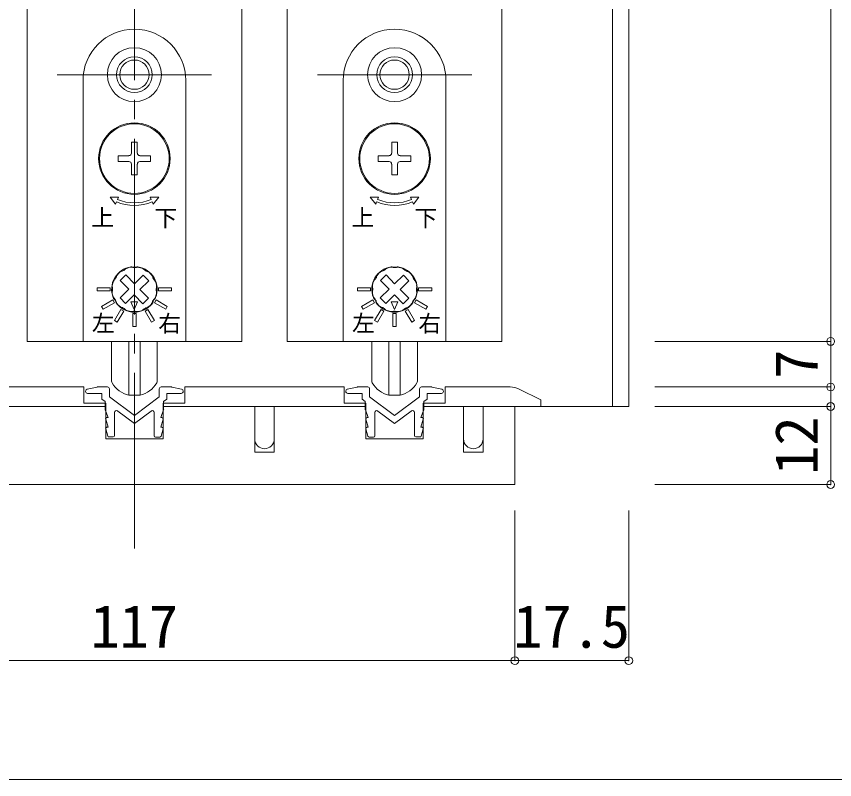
# Model space of a CAD drawing. Units: millimetres on the paper, enlarged 10 times, with parts at other scales. Extents: x -2000 to 2000, y -1385 to 1385.
# Drawn here: x -869.2 to -449.8, y -67.5 to 323.6 of the extents above; entities that cross this region are included whole.
import ezdxf
from ezdxf.enums import TextEntityAlignment as Align

# ---------------------------------------------------------------- set-up
doc = ezdxf.new("R2010")
doc.units = ezdxf.units.MM
doc.header["$LTSCALE"] = 10
doc.header["$PDMODE"] = 32
doc.header["$PDSIZE"] = 4
doc.linetypes.add('CHAIN2', pattern=[12, 9, -1, 1, -1])
doc.linetypes.add('USER1', pattern=[19.05, 12.7, -6.35])
for name, color, linetype, lineweight in [('1-0_H-SYM', 7, 'Continuous', 20), ('1-1_0', 7, 'Continuous', 20), ('2-0_18', 7, 'Continuous', 18)]:
    doc.layers.add(name, color=color, linetype=linetype, lineweight=lineweight)
doc.styles.add('ＭＳ ゴシック', font='')
doc.styles.get('ＭＳ ゴシック').set_extended_font_data('MS Gothic')

msp = doc.modelspace()

# ---------------------------------------------------------------- linework, layer by layer
at = {"layer": '1-0_H-SYM'}
msp.add_line((380, -67.5), (-1950, -67.5), dxfattribs=at)
at = {"layer": '1-1_0'}
msp.add_lwpolyline([(380, -67.5), (-1950, -67.5), (-1950, 1335)], dxfattribs=at)
at = {"layer": '2-0_18', "color": 4, "linetype": 'CHAIN2', "lineweight": 9}
msp.add_line((-808.67, 1100.84), (-808.67, 50.35), dxfattribs=at)
at = {"layer": '2-0_18', "color": 4, "lineweight": 9}
for p, q in [((-451.86, 157.02), (-451.86, 920.84)), ((-451.86, 157.02), (-542, 157.02)), ((-451.86, 157.02), (-451.86, 133.68)), ((-451.86, 133.68), (-542, 133.68)), ((-451.86, 133.68), (-451.86, 123.68)), ((-451.86, 123.68), (-542, 123.68)), ((-451.86, 123.68), (-451.86, 83.68)), ((-451.86, 83.68), (-542, 83.68)), ((-613.7, 70.35), (-613.7, -6.53)), ((-613.7, 70.35), (-613.7, -6.53)), ((-555.33, 70.35), (-555.33, -6.53)), ((-1003.63, -6.53), (-613.7, -6.53)), ((-613.7, -6.53), (-555.33, -6.53))]:
    msp.add_line(p, q, dxfattribs=at)
at = {"layer": '2-0_18', "lineweight": 20}
for p, q in [((-863.67, 575.35), (-863.67, 157.02)), ((-753.67, 575.35), (-753.67, 157.02)), ((-730.33, 575.35), (-730.33, 157.02)), ((-620.33, 575.35), (-620.33, 157.02)), ((-563.67, 575.35), (-563.67, 123.68)), ((-555.33, 575.35), (-555.33, 123.68)), ((-863.67, 157.02), (-753.67, 157.02)), ((-730.33, 157.02), (-620.33, 157.02)), ((-916.16, 133.68), (-842.56, 133.68)), ((-833.67, 131.35), (-833.67, 131.55)), ((-827.78, 133.66), (-832.88, 132.53)), ((-832.67, 130.35), (-829.22, 130.35)), ((-829.22, 130.35), (-825.33, 130.35)), ((-827.56, 133.68), (-822.45, 133.68)), ((-821.45, 132.68), (-821.45, 128.68)), ((-795.89, 132.68), (-795.89, 128.68)), ((-789.78, 133.68), (-794.89, 133.68)), ((-788.11, 130.35), (-792, 130.35)), ((-792, 127.43), (-792, 130.35)), ((-789.56, 133.66), (-784.45, 132.53)), ((-784.67, 130.35), (-788.11, 130.35)), ((-783.67, 131.55), (-783.67, 131.35)), ((-782.83, 125.35), (-782.83, 133.68)), ((-701.17, 133.68), (-782.83, 133.68)), ((-700.33, 131.55), (-700.33, 131.35)), ((-694.44, 133.66), (-699.55, 132.53)), ((-699.33, 130.35), (-695.89, 130.35)), ((-695.89, 130.35), (-692, 130.35)), ((-694.22, 133.68), (-689.11, 133.68)), ((-692, 127.43), (-692, 130.35)), ((-688.11, 132.68), (-688.11, 128.68)), ((-662.56, 132.68), (-662.56, 128.68)), ((-656.44, 133.68), (-661.56, 133.68)), ((-654.78, 130.35), (-658.67, 130.35)), ((-656.23, 133.66), (-651.12, 132.53)), ((-651.33, 130.35), (-654.78, 130.35)), ((-650.33, 131.35), (-650.33, 131.55)), ((-616.03, 133.68), (-649.5, 133.68)), ((-825.33, 127.43), (-823.67, 126.18)), ((-823.67, 122.14), (-823.67, 126.18)), ((-821.45, 128.68), (-808.67, 119.1)), ((-808.67, 119.1), (-795.89, 128.68)), ((-792, 127.43), (-793.67, 126.18)), ((-793.67, 122.14), (-793.67, 126.18)), ((-692, 127.43), (-690.33, 126.18)), ((-690.33, 122.14), (-690.33, 126.18)), ((-675.33, 119.1), (-688.11, 128.68)), ((-662.56, 128.68), (-675.33, 119.1)), ((-658.67, 127.43), (-660.33, 126.18)), ((-660.33, 122.14), (-660.33, 126.18)), ((-823.67, 123.68), (-927, 123.68)), ((-854, 123.68), (-870.33, 123.68)), ((-823.33, 123.68), (-844, 123.68)), ((-823.63, 121.91), (-822.18, 118.05)), ((-793.71, 121.91), (-795.17, 118.02)), ((-794, 123.68), (-747, 123.68)), ((-742, 123.68), (-794, 123.68)), ((-690.33, 123.68), (-794, 123.68)), ((-793.96, 125.35), (-782.83, 125.35)), ((-747, 123.68), (-747, 100.35)), ((-742, 123.68), (-690, 123.68)), ((-690, 123.68), (-737, 123.68)), ((-690.29, 121.91), (-688.83, 118.02)), ((-660.38, 121.91), (-661.82, 118.05)), ((-660.67, 123.68), (-640, 123.68)), ((-555.33, 123.68), (-660.67, 123.68)), ((-630, 123.68), (-613.67, 123.68)), ((-630, 123.68), (-630, 100.35)), ((-613.67, 123.68), (-600.33, 123.68)), ((-613.67, 83.68), (-613.67, 123.68)), ((-822.74, 118.05), (-822.18, 118.05)), ((-818.83, 108.72), (-818.83, 120.56)), ((-808.67, 114.93), (-817.23, 121.36)), ((-808.67, 114.93), (-800.1, 121.36)), ((-798.5, 108.68), (-798.5, 120.56)), ((-794.56, 118.02), (-795.17, 118.02)), ((-689.44, 118.02), (-688.83, 118.02)), ((-685.5, 108.68), (-685.5, 120.56)), ((-675.33, 114.93), (-683.9, 121.36)), ((-675.33, 114.93), (-666.77, 121.36)), ((-665.17, 108.72), (-665.17, 120.56)), ((-661.26, 118.05), (-661.82, 118.05)), ((-823.38, 117.19), (-822.13, 113.05)), ((-793.93, 117.16), (-795.17, 113.02)), ((-690.08, 117.16), (-688.83, 113.02)), ((-660.63, 117.19), (-661.87, 113.05)), ((-822.28, 108.53), (-823.38, 112.19)), ((-822.74, 113.05), (-822.13, 113.05)), ((-794.56, 113.02), (-795.17, 113.02)), ((-795.03, 108.49), (-793.93, 112.16)), ((-688.98, 108.49), (-690.08, 112.16)), ((-689.44, 113.02), (-688.83, 113.02)), ((-661.26, 113.05), (-661.87, 113.05)), ((-661.73, 108.53), (-660.63, 112.19)), ((-821.64, 108.05), (-819.5, 108.05)), ((-795.66, 108.02), (-797.83, 108.02)), ((-688.34, 108.02), (-686.17, 108.02)), ((-662.36, 108.05), (-664.5, 108.05)), ((-808.67, 83.68), (-1003.67, 83.68)), ((-808.67, 83.68), (-613.67, 83.68))]:
    msp.add_line(p, q, dxfattribs=at)
at = {"layer": '2-0_18', "color": 2, "linetype": 'USER1'}
for p, q in [((-848.17, 293.68), (-769.17, 293.68)), ((-714.83, 293.68), (-635.83, 293.68))]:
    msp.add_line(p, q, dxfattribs=at)
at = {"layer": '2-0_18'}
for p, q in [((-835, 290.68), (-835, 157.02)), ((-782.33, 157.02), (-782.33, 290.68)), ((-701.67, 290.68), (-701.67, 157.02)), ((-649, 157.02), (-649, 290.68)), ((-807.17, 259.02), (-810.17, 259.02)), ((-810.17, 253.52), (-810.17, 259.02)), ((-807.17, 253.52), (-807.17, 259.02)), ((-673.83, 259.02), (-676.83, 259.02)), ((-676.83, 253.52), (-676.83, 259.02)), ((-673.83, 253.52), (-673.83, 259.02)), ((-800.33, 252.18), (-805.83, 252.18)), ((-800.33, 252.18), (-800.33, 249.18)), ((-667, 252.18), (-672.5, 252.18)), ((-667, 252.18), (-667, 249.18)), ((-811.5, 249.18), (-817, 249.18)), ((-810.17, 242.35), (-810.17, 247.85)), ((-807.17, 242.35), (-807.17, 247.85)), ((-800.33, 249.18), (-805.83, 249.18)), ((-678.17, 249.18), (-683.67, 249.18)), ((-676.83, 242.35), (-676.83, 247.85)), ((-673.83, 242.35), (-673.83, 247.85)), ((-667, 249.18), (-672.5, 249.18)), ((-807.17, 242.35), (-810.17, 242.35)), ((-673.83, 242.35), (-676.83, 242.35)), ((-808.63, 186.51), (-804.1, 190.94)), ((-675.3, 186.51), (-670.77, 190.94)), ((-811.5, 183.72), (-815.92, 188.25)), ((-678.16, 183.72), (-682.59, 188.25)), ((-816.03, 179.3), (-811.5, 183.72)), ((-813.24, 176.43), (-808.7, 180.86)), ((-804.28, 176.32), (-808.7, 180.86)), ((-682.7, 179.3), (-678.16, 183.72)), ((-679.9, 176.43), (-675.37, 180.86)), ((-670.95, 176.32), (-675.37, 180.86)), ((-813.24, 176.43), (-816.03, 179.3)), ((-801.42, 179.12), (-804.28, 176.32)), ((-679.9, 176.43), (-682.7, 179.3)), ((-668.08, 179.12), (-670.95, 176.32)), ((-835, 157.02), (-782.33, 157.02)), ((-820.33, 136.57), (-820.33, 157.02)), ((-811.58, 157.02), (-811.58, 129.51)), ((-805.75, 157.02), (-805.75, 129.51)), ((-797, 157.02), (-797, 136.57)), ((-701.67, 157.02), (-649, 157.02)), ((-687, 136.57), (-687, 157.02)), ((-678.25, 157.02), (-678.25, 129.51)), ((-672.42, 157.02), (-672.42, 129.51)), ((-663.67, 157.02), (-663.67, 136.57)), ((-811.58, 129.51), (-805.75, 129.51)), ((-678.25, 129.51), (-672.42, 129.51))]:
    msp.add_line(p, q, dxfattribs=at)
for points in [[(-811.5, 252.18), (-817, 252.18), (-817, 249.18)], [(-678.17, 252.18), (-683.67, 252.18), (-683.67, 249.18)], [(-817.34, 229.74), (-816.83, 230.98), (-821.16, 230.98), (-818.36, 227.28), (-817.85, 228.51)], [(-799.48, 228.51), (-798.97, 227.28), (-796.18, 230.98), (-800.5, 230.98), (-799.99, 229.74)], [(-684.01, 229.74), (-683.5, 230.98), (-687.83, 230.98), (-685.03, 227.28), (-684.52, 228.51)], [(-666.15, 228.51), (-665.64, 227.28), (-662.84, 230.98), (-667.17, 230.98), (-666.66, 229.74)], [(-808.63, 186.51), (-813.06, 191.05), (-815.92, 188.25)], [(-801.42, 179.12), (-805.84, 183.65), (-801.31, 188.07), (-804.1, 190.94)], [(-675.3, 186.51), (-679.72, 191.05), (-682.59, 188.25)], [(-668.08, 179.12), (-672.51, 183.65), (-667.97, 188.07), (-670.77, 190.94)]]:
    msp.add_lwpolyline(points, dxfattribs=at)
for points in [[(-827.67, 182.85), (-821, 182.85), (-821, 184.52), (-827.67, 184.52)], [(-789.67, 184.52), (-796.33, 184.52), (-796.33, 182.85), (-789.67, 182.85)], [(-694.33, 182.85), (-687.67, 182.85), (-687.67, 184.52), (-694.33, 184.52)], [(-656.33, 184.52), (-663, 184.52), (-663, 182.85), (-656.33, 182.85)], [(-824.71, 173.46), (-818.93, 176.8), (-819.77, 178.24), (-825.54, 174.91)], [(-808.79, 173.35), (-807.08, 177.33), (-810.41, 177.37)], [(-791.8, 174.91), (-797.57, 178.24), (-798.4, 176.8), (-792.63, 173.46)], [(-691.37, 173.46), (-685.6, 176.8), (-686.43, 178.24), (-692.21, 174.91)], [(-675.46, 173.35), (-673.75, 177.33), (-677.08, 177.37)], [(-658.46, 174.91), (-664.24, 178.24), (-665.07, 176.8), (-659.3, 173.46)], [(-817.45, 166.81), (-814.11, 172.59), (-815.56, 173.42), (-818.89, 167.65)], [(-798.45, 167.65), (-801.78, 173.42), (-803.22, 172.59), (-799.89, 166.81)], [(-684.11, 166.81), (-680.78, 172.59), (-682.22, 173.42), (-685.56, 167.65)], [(-665.11, 167.65), (-668.45, 173.42), (-669.89, 172.59), (-666.56, 166.81)], [(-807.83, 171.35), (-809.5, 171.35), (-809.5, 164.68), (-807.83, 164.68)], [(-674.5, 171.35), (-676.17, 171.35), (-676.17, 164.68), (-674.5, 164.68)]]:
    msp.add_lwpolyline(points, close=True, dxfattribs=at)
at = {"layer": '2-0_18', "lineweight": 20}
for points in [[(-867.97, 133.68), (-834.5, 133.68), (-834.5, 125.35), (-823.33, 125.35), (-823.33, 107.02), (-794, 107.02), (-794, 125.35)], [(-825.33, 127.43), (-825.33, 129.11), (-825.33, 130.35)], [(-690.04, 125.35), (-701.17, 125.35), (-701.17, 133.68)], [(-649.5, 133.68), (-649.5, 125.35), (-660.67, 125.35), (-660.67, 107.02), (-690, 107.02), (-690, 125.35)], [(-658.67, 127.43), (-658.67, 129.11), (-658.67, 130.35)], [(-600.33, 123.68), (-600.33, 127.02), (-611.56, 132.63)], [(-792, 123.68), (-778.67, 123.68), (-762.33, 123.68)], [(-737, 123.68), (-737, 100.35), (-747, 100.35)], [(-692, 123.68), (-705.33, 123.68), (-721.67, 123.68)], [(-640, 123.68), (-640, 100.35), (-630, 100.35)]]:
    msp.add_lwpolyline(points, dxfattribs=at)
at = {"layer": '2-0_18'}
for centre, radius in [((-808.67, 293.68), 13.83), ((-675.33, 293.68), 13.83), ((-808.67, 293.68), 9.17), ((-675.33, 293.68), 9.17), ((-808.67, 293.68), 7.5), ((-675.33, 293.68), 7.5), ((-808.67, 250.68), 18.33), ((-808.67, 250.68), 17.83), ((-675.33, 250.68), 18.33), ((-675.33, 250.68), 17.83)]:
    msp.add_circle(centre, radius, dxfattribs=at)
for centre, radius, start, end in [((-808.67, 290.68), 26.33, 0, 180), ((-675.33, 290.68), 26.33, 0, 180), ((-811.5, 253.52), 1.33, 270, 360), ((-805.83, 253.52), 1.33, 180, 270), ((-678.17, 253.52), 1.33, 270, 360), ((-672.5, 253.52), 1.33, 180, 270), ((-811.5, 247.85), 1.33, 360, 90), ((-805.83, 247.85), 1.33, 90, 180), ((-678.17, 247.85), 1.33, 360, 90), ((-672.5, 247.85), 1.33, 90, 180), ((-808.67, 250.68), 24, 247.5, 292.5), ((-808.67, 250.68), 22.67, 247.5, 292.5), ((-675.33, 250.68), 24, 247.5, 292.5), ((-675.33, 250.68), 22.67, 247.5, 292.5), ((-808.67, 183.68), 11.67, 98.903, 201.097), ((-813.96, 189.9), 3.33, 99.8787, 130.4243), ((-808.67, 183.68), 11.17, 116.9003, 121.6983), ((-811.22, 191.44), 3.33, 108.1743, 138.72), ((-808.67, 183.68), 11.5, 100.4243, 108.1743), ((-810.15, 191.72), 3.33, 69.8787, 100.4243), ((-810.11, 192.91), 2.33, 72.6114, 98.903), ((-808.67, 197.52), 2.5, 252.6114, 287.3886), ((-808.67, 183.68), 11.17, 86.9003, 91.6983), ((-806.99, 191.68), 3.33, 78.1743, 108.72), ((-807.22, 192.91), 2.33, 81.097, 107.3886), ((-808.67, 183.68), 11.67, 338.903, 81.097), ((-808.67, 183.68), 11.5, 70.4243, 78.1743), ((-805.93, 191.38), 3.33, 39.8787, 70.4243), ((-808.67, 183.68), 11.17, 56.9003, 61.6983), ((-803.22, 189.77), 3.33, 48.1743, 78.72), ((-675.33, 183.68), 11.67, 98.903, 201.097), ((-680.63, 189.9), 3.33, 99.8787, 130.4243), ((-675.33, 183.68), 11.17, 116.9003, 121.6983), ((-677.88, 191.44), 3.33, 108.1743, 138.72), ((-675.33, 183.68), 11.5, 100.4243, 108.1743), ((-676.81, 191.72), 3.33, 69.8787, 100.4243), ((-676.78, 192.91), 2.33, 72.6114, 98.903), ((-675.33, 197.52), 2.5, 252.6114, 287.3886), ((-675.33, 183.68), 11.17, 86.9003, 91.6983), ((-673.66, 191.68), 3.33, 78.1743, 108.72), ((-673.89, 192.91), 2.33, 81.097, 107.3886), ((-675.33, 183.68), 11.67, 338.903, 81.097), ((-675.33, 183.68), 11.5, 70.4243, 78.1743), ((-672.6, 191.38), 3.33, 39.8787, 70.4243), ((-675.33, 183.68), 11.17, 56.9003, 61.6983), ((-669.89, 189.77), 3.33, 48.1743, 78.72), ((-816.36, 186.42), 3.33, 129.8787, 160.4243), ((-808.67, 183.68), 11.17, 146.9003, 151.6983), ((-814.75, 189.13), 3.33, 138.1743, 168.72), ((-808.67, 183.68), 11.5, 130.4243, 138.1743), ((-808.67, 183.68), 11.5, 40.4243, 48.1743), ((-802.45, 188.98), 3.33, 9.8787, 40.4243), ((-808.67, 183.68), 11.17, 26.9003, 31.6983), ((-800.91, 186.23), 3.33, 18.1743, 48.72), ((-683.03, 186.42), 3.33, 129.8787, 160.4243), ((-675.33, 183.68), 11.17, 146.9003, 151.6983), ((-681.42, 189.13), 3.33, 138.1743, 168.72), ((-675.33, 183.68), 11.5, 130.4243, 138.1743), ((-675.33, 183.68), 11.5, 40.4243, 48.1743), ((-669.12, 188.98), 3.33, 9.8787, 40.4243), ((-675.33, 183.68), 11.17, 26.9003, 31.6983), ((-667.58, 186.23), 3.33, 18.1743, 48.72), ((-816.66, 185.36), 3.33, 168.1743, 198.72), ((-808.67, 183.68), 11.5, 160.4243, 168.1743), ((-808.67, 183.68), 11.5, 10.4243, 18.1743), ((-800.64, 185.16), 3.33, 339.8787, 10.4243), ((-683.33, 185.36), 3.33, 168.1743, 198.72), ((-675.33, 183.68), 11.5, 160.4243, 168.1743), ((-675.33, 183.68), 11.5, 10.4243, 18.1743), ((-667.3, 185.16), 3.33, 339.8787, 10.4243), ((-816.7, 182.21), 3.33, 159.8787, 190.4243), ((-808.67, 183.68), 11.5, 190.4243, 198.1743), ((-808.67, 183.68), 11.17, 176.9003, 181.6983), ((-808.67, 183.68), 11.5, 340.4243, 348.1743), ((-808.67, 183.68), 11.17, 356.9003, 1.6983), ((-800.67, 182.01), 3.33, 348.1743, 18.72), ((-683.37, 182.21), 3.33, 159.8787, 190.4243), ((-675.33, 183.68), 11.5, 190.4243, 198.1743), ((-675.33, 183.68), 11.17, 176.9003, 181.6983), ((-675.33, 183.68), 11.5, 340.4243, 348.1743), ((-675.33, 183.68), 11.17, 356.9003, 1.6983), ((-667.34, 182.01), 3.33, 348.1743, 18.72), ((-816.43, 181.14), 3.33, 198.1743, 228.72), ((-817.38, 180.33), 2.33, 201.097, 227.3886), ((-820.65, 176.77), 2.5, 12.6114, 47.3886), ((-808.67, 183.68), 11.17, 206.9003, 211.6983), ((-815.93, 177.82), 2.33, 192.6114, 218.903), ((-814.88, 178.39), 3.33, 189.8787, 220.4243), ((-808.67, 183.68), 11.67, 218.903, 321.097), ((-808.67, 183.68), 11.5, 220.4243, 228.1743), ((-802.58, 178.24), 3.33, 318.1743, 348.72), ((-801.4, 177.82), 2.33, 321.097, 347.3886), ((-808.67, 183.68), 11.17, 326.9003, 331.6983), ((-796.69, 176.77), 2.5, 132.6114, 167.3886), ((-800.97, 180.95), 3.33, 309.8787, 340.4243), ((-799.96, 180.33), 2.33, 312.6114, 338.903), ((-683.09, 181.14), 3.33, 198.1743, 228.72), ((-684.04, 180.33), 2.33, 201.097, 227.3886), ((-687.31, 176.77), 2.5, 12.6114, 47.3886), ((-675.33, 183.68), 11.17, 206.9003, 211.6983), ((-682.6, 177.82), 2.33, 192.6114, 218.903), ((-681.55, 178.39), 3.33, 189.8787, 220.4243), ((-675.33, 183.68), 11.67, 218.903, 321.097), ((-675.33, 183.68), 11.5, 220.4243, 228.1743), ((-669.25, 178.24), 3.33, 318.1743, 348.72), ((-668.07, 177.82), 2.33, 321.097, 347.3886), ((-675.33, 183.68), 11.17, 326.9003, 331.6983), ((-663.35, 176.77), 2.5, 132.6114, 167.3886), ((-667.64, 180.95), 3.33, 309.8787, 340.4243), ((-666.63, 180.33), 2.33, 312.6114, 338.903), ((-814.11, 177.6), 3.33, 228.1743, 258.72), ((-808.67, 183.68), 11.17, 236.9003, 241.6983), ((-811.4, 175.99), 3.33, 219.8787, 250.4243), ((-808.67, 183.68), 11.5, 250.4243, 258.1743), ((-810.34, 175.69), 3.33, 258.1743, 288.72), ((-808.67, 183.68), 11.17, 266.9003, 271.6983), ((-807.19, 175.65), 3.33, 249.8787, 280.4243), ((-808.67, 183.68), 11.5, 280.4243, 288.1743), ((-806.12, 175.93), 3.33, 288.1743, 318.72), ((-808.67, 183.68), 11.17, 296.9003, 301.6983), ((-803.37, 177.47), 3.33, 279.8787, 310.4243), ((-808.67, 183.68), 11.5, 310.4243, 318.1743), ((-680.78, 177.6), 3.33, 228.1743, 258.72), ((-675.33, 183.68), 11.17, 236.9003, 241.6983), ((-678.07, 175.99), 3.33, 219.8787, 250.4243), ((-675.33, 183.68), 11.5, 250.4243, 258.1743), ((-677.01, 175.69), 3.33, 258.1743, 288.72), ((-675.33, 183.68), 11.17, 266.9003, 271.6983), ((-673.86, 175.65), 3.33, 249.8787, 280.4243), ((-675.33, 183.68), 11.5, 280.4243, 288.1743), ((-672.79, 175.93), 3.33, 288.1743, 318.72), ((-675.33, 183.68), 11.17, 296.9003, 301.6983), ((-670.04, 177.47), 3.33, 279.8787, 310.4243), ((-675.33, 183.68), 11.5, 310.4243, 318.1743), ((-818.67, 136.57), 1.67, 180, 210.5607), ((-808.62, 142.51), 13.33, 210.5607, 257.1614), ((-808.71, 142.51), 13.33, 282.8386, 329.4393), ((-798.67, 136.57), 1.67, 329.4393, 360), ((-685.33, 136.57), 1.67, 180, 210.5607), ((-675.29, 142.51), 13.33, 210.5607, 257.1614), ((-675.38, 142.51), 13.33, 282.8386, 329.4393), ((-665.33, 136.57), 1.67, 329.4393, 360)]:
    msp.add_arc(centre, radius, start, end, dxfattribs=at)
at = {"layer": '2-0_18', "lineweight": 20}
for centre, radius, start, end in [((-832.67, 131.55), 1, 102.5288, 180), ((-832.67, 131.35), 1, 180, 270), ((-827.56, 132.68), 1, 90, 102.5288), ((-827.56, 132.68), 1, 90, 102.5288), ((-827.56, 132.68), 1, 90, 102.5288), ((-827.56, 132.68), 1, 90, 102.5288), ((-822.45, 132.68), 1, 0, 90), ((-794.89, 132.68), 1, 90, 180), ((-789.78, 132.68), 1, 77.4712, 90), ((-784.67, 131.35), 1, 270, 0), ((-784.67, 131.55), 1, 0, 77.4712), ((-699.33, 131.55), 1, 102.5288, 180), ((-699.33, 131.35), 1, 180, 270), ((-694.22, 132.68), 1, 90, 102.5288), ((-689.11, 132.68), 1, 0, 90), ((-661.56, 132.68), 1, 90, 180), ((-656.44, 132.68), 1, 77.4712, 90), ((-656.44, 132.68), 1, 77.4712, 90), ((-656.44, 132.68), 1, 77.4712, 90), ((-656.44, 132.68), 1, 77.4712, 90), ((-651.33, 131.35), 1, 270, 0), ((-651.33, 131.55), 1, 0, 77.4712), ((-616.03, 123.68), 10, 63.435, 90), ((-823, 122.14), 0.667, 180, 200.556), ((-823, 122.14), 0.667, 180, 200.556), ((-823, 122.14), 0.667, 180, 200.556), ((-823, 122.14), 0.667, 180, 200.556), ((-794.33, 122.14), 0.667, 339.4439, 0), ((-794.33, 122.14), 0.667, 339.4439, 0), ((-794.33, 122.14), 0.667, 339.4439, 0), ((-689.67, 122.14), 0.667, 180, 200.556), ((-689.67, 122.14), 0.667, 180, 200.556), ((-689.67, 122.14), 0.667, 180, 200.556), ((-661, 122.14), 0.667, 339.4439, 0), ((-661, 122.14), 0.667, 339.4439, 0), ((-661, 122.14), 0.667, 339.4439, 0), ((-661, 122.14), 0.667, 339.4439, 0), ((-822.74, 117.38), 0.667, 90, 196.6992), ((-817.83, 120.56), 1, 53.1301, 180), ((-799.5, 120.56), 1, 0, 126.8699), ((-794.56, 117.35), 0.667, 343.3008, 90), ((-689.44, 117.35), 0.667, 90, 196.6992), ((-684.5, 120.56), 1, 53.1301, 180), ((-666.17, 120.56), 1, 0, 126.8699), ((-661.26, 117.38), 0.667, 343.3008, 90), ((-822.74, 112.38), 0.667, 90, 196.6992), ((-794.56, 112.35), 0.667, 343.3008, 90), ((-689.44, 112.35), 0.667, 90, 196.6992), ((-661.26, 112.38), 0.667, 343.3008, 90), ((-821.64, 108.72), 0.667, 196.6992, 270), ((-819.5, 108.72), 0.667, 270, 0), ((-797.83, 108.68), 0.667, 180, 270), ((-795.66, 108.68), 0.667, 270, 343.3008), ((-742, 107.02), 5, 180, 0), ((-688.34, 108.68), 0.667, 196.6992, 270), ((-686.17, 108.68), 0.667, 270, 0), ((-664.5, 108.72), 0.667, 180, 270), ((-662.36, 108.72), 0.667, 270, 343.3008), ((-635, 107.02), 5, 180, 0)]:
    msp.add_arc(centre, radius, start, end, dxfattribs=at)
at = {"layer": '2-0_18', "color": 4}
for p in [(-451.86, 157.02), (-451.86, 133.68), (-451.86, 123.68), (-451.86, 83.68), (-613.7, -6.53), (-555.33, -6.53)]:
    msp.add_point(p, dxfattribs=at)

# ---------------------------------------------------------------- texts
at = {"layer": '2-0_18', "style": 'ＭＳ ゴシック'}
for s, height, p in [('上', 8.55, (-830.74, 213.63)), ('下', 8.55, (-798.42, 213.37)), ('上', 8.55, (-697.41, 213.63)), ('下', 8.55, (-665.09, 213.37)), ('左', 8.55, (-830.43, 159.45)), ('右', 8.55, (-796.45, 159.36)), ('左', 8.55, (-697.1, 159.45)), ('右', 8.55, (-663.12, 159.36)), ('117', 21.99, (-831.17, -6.53)), ('17.5', 21.99, (-614.52, -6.53))]:
    msp.add_text(s, height=height, dxfattribs=at).set_placement(p, align=Align.BOTTOM_LEFT)
for s, p in [('7', (-451.86, 137.85)), ('12', (-451.86, 88.68))]:
    msp.add_text(s, height=21.99, rotation=90, dxfattribs=at).set_placement(p, align=Align.BOTTOM_LEFT)

doc.saveas('drawing.dxf')
